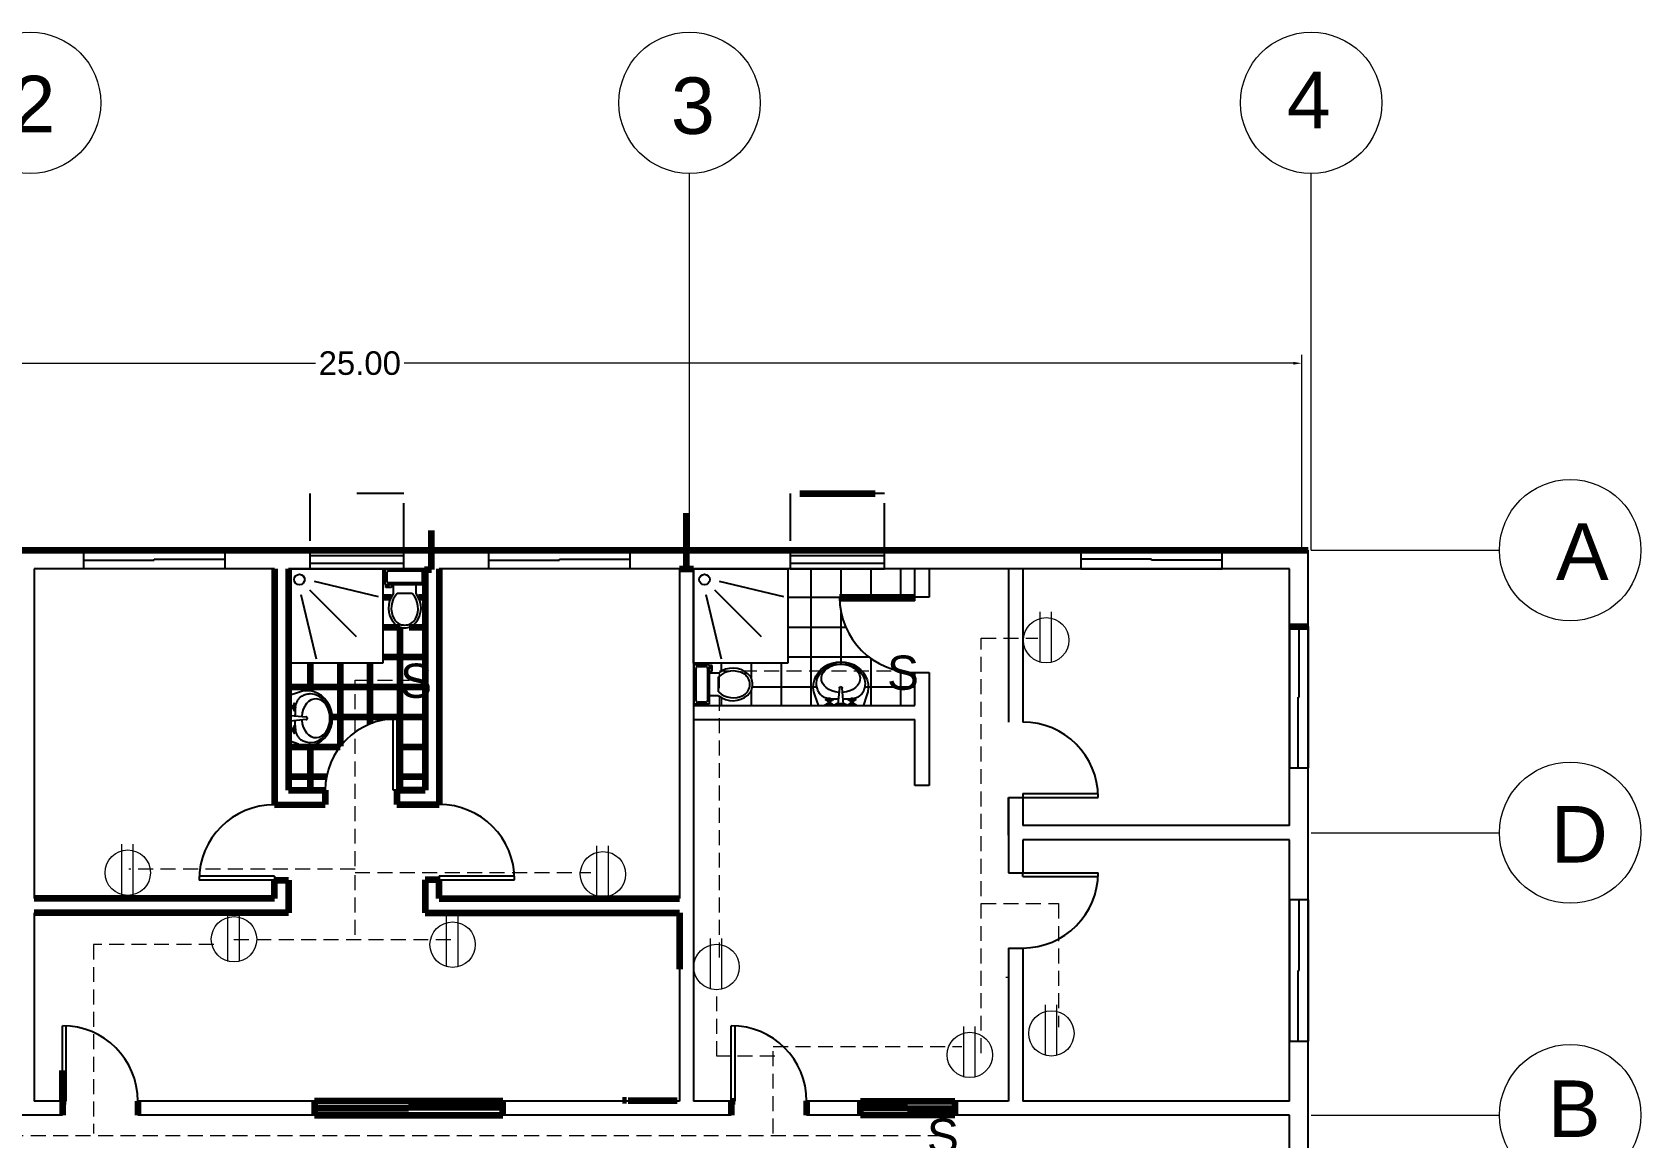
# Model space of a CAD drawing. Header units: millimetres. Extents: x 2391 to 3323, y 1596 to 2537.
# Drawn here: x 2863.95 to 2898.1, y 2283.67 to 2307.15 of the extents above; entities that cross this region are included whole.
import ezdxf

# ---------------------------------------------------------------- set-up
doc = ezdxf.new("R2010")
doc.units = ezdxf.units.MM
doc.linetypes.add('DASHED2', pattern=[9.525, 6.35, -3.175])
doc.linetypes.add('JIS_02_1.0', pattern=[2, 1, -1])
doc.layers.get('Defpoints').update_dxf_attribs({"color": 115})
for name, color, linetype in [('BATH', 171, 'Continuous'), ('dimensions', 203, 'Continuous'), ('doors', 31, 'Continuous'), ('doors and windows schedule', 11, 'Continuous'), ('Electrical symbols', 81, 'Continuous'), ('exterior wall', 140, 'Continuous'), ('furnitures', 40, 'Continuous'), ('interior wall', 191, 'Continuous'), ('Lightning text', 211, 'Continuous'), ('stairs', 123, 'Continuous'), ('windows', 241, 'Continuous')]:
    doc.layers.add(name, color=color, linetype=linetype)
doc.styles.add('PDF Swis721 BT', font='swiss.ttf')
doc.styles.get("Standard").update_dxf_attribs({"font": 'arial.ttf'})

msp = doc.modelspace()

# ---------------------------------------------------------------- linework, layer by layer
at = {"color": 0, "linetype": 'ByBlock'}
for p, q in [((2869.391, 2295.751), (2871.391, 2295.751)), ((2869.391, 2293.751), (2869.391, 2295.751)), ((2871.391, 2295.751), (2871.391, 2293.751)), ((2871.438, 2295.741), (2871.438, 2295.421)), ((2872.278, 2295.741), (2871.438, 2295.741)), ((2871.478, 2295.661), (2871.478, 2295.501)), ((2872.198, 2295.701), (2871.518, 2295.701)), ((2872.238, 2295.501), (2872.238, 2295.661)), ((2872.278, 2295.421), (2872.278, 2295.741)), ((2877.991, 2295.751), (2879.991, 2295.751)), ((2877.991, 2293.751), (2877.991, 2295.751)), ((2879.991, 2295.751), (2879.991, 2293.751)), ((2869.934, 2295.492), (2871.297, 2295.165)), ((2871.438, 2295.421), (2872.278, 2295.421)), ((2871.458, 2295.361), (2871.458, 2295.401)), ((2871.458, 2295.401), (2871.538, 2295.401)), ((2871.578, 2295.361), (2871.458, 2295.361)), ((2871.518, 2295.461), (2872.198, 2295.461)), ((2871.538, 2295.401), (2871.538, 2295.421)), ((2871.578, 2295.421), (2871.578, 2295.361)), ((2871.618, 2295.227), (2871.618, 2295.421)), ((2872.098, 2295.227), (2872.098, 2295.421)), ((2878.534, 2295.492), (2879.897, 2295.165)), ((2869.65, 2295.209), (2869.978, 2293.846)), ((2870.831, 2294.312), (2869.841, 2295.302)), ((2872.018, 2295.227), (2871.698, 2295.227)), ((2878.25, 2295.209), (2878.578, 2293.846)), ((2879.431, 2294.312), (2878.441, 2295.302)), ((2871.391, 2293.751), (2869.391, 2293.751)), ((2879.991, 2293.751), (2877.991, 2293.751)), ((2878.005, 2293.72), (2878.325, 2293.72)), ((2878.005, 2292.88), (2878.005, 2293.72)), ((2878.045, 2292.96), (2878.045, 2293.64)), ((2878.085, 2293.68), (2878.245, 2293.68)), ((2878.285, 2293.64), (2878.285, 2292.96)), ((2878.325, 2293.72), (2878.325, 2292.88)), ((2878.345, 2293.62), (2878.325, 2293.62)), ((2878.385, 2293.7), (2878.345, 2293.7)), ((2878.345, 2293.7), (2878.345, 2293.62)), ((2878.385, 2293.58), (2878.385, 2293.7)), ((2878.325, 2293.58), (2878.385, 2293.58)), ((2878.519, 2293.54), (2878.325, 2293.54)), ((2878.519, 2293.14), (2878.519, 2293.46)), ((2880.601, 2293.304), (2880.6, 2293.318)), ((2880.604, 2293.278), (2880.601, 2293.304)), ((2880.609, 2293.252), (2880.604, 2293.278)), ((2881.629, 2293.278), (2881.625, 2293.252)), ((2881.633, 2293.304), (2881.629, 2293.278)), ((2881.634, 2293.318), (2881.633, 2293.304)), ((2869.6, 2293.129), (2869.404, 2293.063)), ((2869.558, 2292.916), (2869.552, 2292.9)), ((2869.565, 2292.932), (2869.558, 2292.916)), ((2869.573, 2292.948), (2869.565, 2292.932)), ((2869.582, 2292.964), (2869.573, 2292.948)), ((2869.592, 2292.979), (2869.582, 2292.964)), ((2869.582, 2292.964), (2869.582, 2292.964)), ((2869.604, 2292.993), (2869.592, 2292.979)), ((2869.616, 2293.006), (2869.604, 2292.993)), ((2869.63, 2293.018), (2869.616, 2293.006)), ((2869.645, 2293.03), (2869.63, 2293.018)), ((2869.662, 2293.041), (2869.645, 2293.03)), ((2869.68, 2293.051), (2869.662, 2293.041)), ((2869.7, 2293.061), (2869.68, 2293.051)), ((2869.721, 2293.069), (2869.7, 2293.061)), ((2869.7, 2293.061), (2869.7, 2293.061)), ((2869.744, 2293.077), (2869.721, 2293.069)), ((2869.768, 2293.083), (2869.744, 2293.077)), ((2869.793, 2293.089), (2869.768, 2293.083)), ((2869.819, 2293.093), (2869.793, 2293.089)), ((2869.846, 2293.097), (2869.819, 2293.093)), ((2869.859, 2293.098), (2869.846, 2293.097)), ((2878.245, 2292.92), (2878.085, 2292.92)), ((2878.519, 2293.06), (2878.325, 2293.06)), ((2880.569, 2293.058), (2880.634, 2292.862)), ((2880.614, 2293.227), (2880.609, 2293.252)), ((2880.621, 2293.203), (2880.614, 2293.227)), ((2880.628, 2293.18), (2880.621, 2293.203)), ((2880.637, 2293.158), (2880.628, 2293.18)), ((2880.637, 2293.158), (2880.637, 2293.158)), ((2880.646, 2293.139), (2880.637, 2293.158)), ((2880.656, 2293.12), (2880.646, 2293.139)), ((2880.667, 2293.104), (2880.656, 2293.12)), ((2880.679, 2293.088), (2880.667, 2293.104)), ((2880.692, 2293.075), (2880.679, 2293.088)), ((2880.705, 2293.062), (2880.692, 2293.075)), ((2880.719, 2293.051), (2880.705, 2293.062)), ((2880.734, 2293.041), (2880.719, 2293.051)), ((2880.734, 2293.041), (2880.734, 2293.041)), ((2880.749, 2293.031), (2880.734, 2293.041)), ((2880.765, 2293.023), (2880.749, 2293.031)), ((2880.782, 2293.016), (2880.765, 2293.023)), ((2880.799, 2293.01), (2880.782, 2293.016)), ((2880.816, 2293.005), (2880.799, 2293.01)), ((2880.799, 2292.97), (2880.801, 2292.977)), ((2880.801, 2292.962), (2880.799, 2292.97)), ((2880.801, 2292.977), (2880.807, 2292.983)), ((2880.807, 2292.957), (2880.801, 2292.962)), ((2880.807, 2292.983), (2880.814, 2292.985)), ((2880.814, 2292.955), (2880.807, 2292.957)), ((2880.814, 2292.985), (2880.822, 2292.983)), ((2880.822, 2292.957), (2880.814, 2292.955)), ((2880.833, 2293), (2880.816, 2293.005)), ((2880.822, 2292.983), (2880.827, 2292.977)), ((2880.827, 2292.962), (2880.822, 2292.957)), ((2880.845, 2292.977), (2880.827, 2292.977)), ((2880.827, 2292.977), (2880.829, 2292.97)), ((2880.829, 2292.97), (2880.827, 2292.962)), ((2880.845, 2292.962), (2880.827, 2292.962)), ((2880.85, 2292.997), (2880.833, 2293)), ((2880.844, 2292.97), (2880.846, 2292.985)), ((2880.846, 2292.954), (2880.844, 2292.97)), ((2880.846, 2292.985), (2880.852, 2293)), ((2880.852, 2292.94), (2880.846, 2292.954)), ((2880.851, 2292.919), (2880.846, 2292.905)), ((2880.852, 2292.932), (2880.851, 2292.919)), ((2880.852, 2293), (2880.862, 2293.006)), ((2880.852, 2292.94), (2880.897, 2292.94)), ((2880.852, 2292.932), (2880.852, 2292.94)), ((2880.897, 2292.932), (2880.852, 2292.932)), ((2880.859, 2292.97), (2880.861, 2292.977)), ((2880.861, 2292.962), (2880.859, 2292.97)), ((2880.861, 2292.977), (2880.867, 2292.983)), ((2880.867, 2292.957), (2880.861, 2292.962)), ((2880.862, 2293.006), (2880.874, 2293.007)), ((2880.867, 2292.983), (2880.874, 2292.985)), ((2880.874, 2292.955), (2880.867, 2292.957)), ((2880.874, 2293.007), (2880.886, 2293.006)), ((2880.874, 2292.985), (2880.882, 2292.983)), ((2880.882, 2292.957), (2880.874, 2292.955)), ((2880.882, 2292.983), (2880.887, 2292.977)), ((2880.887, 2292.962), (2880.882, 2292.957)), ((2880.886, 2293.006), (2880.897, 2293)), ((2880.887, 2292.977), (2880.889, 2292.97)), ((2880.889, 2292.97), (2880.887, 2292.962)), ((2880.897, 2293), (2880.902, 2292.985)), ((2880.902, 2292.954), (2880.897, 2292.94)), ((2880.897, 2292.94), (2880.897, 2292.932)), ((2880.897, 2292.92), (2880.897, 2292.932)), ((2880.901, 2292.908), (2880.897, 2292.92)), ((2880.903, 2292.989), (2880.901, 2292.99)), ((2880.902, 2292.985), (2880.904, 2292.97)), ((2880.904, 2292.97), (2880.902, 2292.954)), ((2880.92, 2292.988), (2880.903, 2292.989)), ((2880.921, 2292.977), (2880.904, 2292.977)), ((2880.904, 2292.962), (2880.921, 2292.962)), ((2880.919, 2292.97), (2880.921, 2292.977)), ((2880.921, 2292.962), (2880.919, 2292.97)), ((2880.937, 2292.987), (2880.92, 2292.988)), ((2880.921, 2292.977), (2880.927, 2292.983)), ((2880.927, 2292.957), (2880.921, 2292.962)), ((2880.927, 2292.983), (2880.934, 2292.985)), ((2880.934, 2292.955), (2880.927, 2292.957)), ((2880.934, 2292.985), (2880.942, 2292.983)), ((2880.942, 2292.957), (2880.934, 2292.955)), ((2880.954, 2292.987), (2880.937, 2292.987)), ((2880.942, 2292.983), (2880.947, 2292.977)), ((2880.947, 2292.962), (2880.942, 2292.957)), ((2880.947, 2292.977), (2880.949, 2292.97)), ((2880.949, 2292.97), (2880.947, 2292.962)), ((2880.97, 2292.987), (2880.954, 2292.987)), ((2880.986, 2292.987), (2880.97, 2292.987)), ((2881.002, 2292.987), (2880.986, 2292.987)), ((2881.002, 2292.987), (2881.002, 2292.987)), ((2881.017, 2292.987), (2881.002, 2292.987)), ((2881.032, 2292.987), (2881.017, 2292.987)), ((2881.047, 2292.987), (2881.032, 2292.987)), ((2881.066, 2292.986), (2881.047, 2292.987)), ((2881.087, 2293.223), (2881.057, 2292.885)), ((2881.087, 2293.223), (2881.088, 2293.232)), ((2881.088, 2293.232), (2881.092, 2293.24)), ((2881.092, 2293.24), (2881.099, 2293.247)), ((2881.099, 2293.247), (2881.107, 2293.251)), ((2881.107, 2293.251), (2881.117, 2293.253)), ((2881.117, 2293.253), (2881.126, 2293.251)), ((2881.126, 2293.251), (2881.134, 2293.247)), ((2881.134, 2293.247), (2881.141, 2293.24)), ((2881.141, 2293.24), (2881.145, 2293.232)), ((2881.145, 2293.232), (2881.147, 2293.223)), ((2881.177, 2292.885), (2881.147, 2293.223)), ((2881.185, 2292.987), (2881.168, 2292.987)), ((2881.201, 2292.987), (2881.185, 2292.987)), ((2881.217, 2292.987), (2881.201, 2292.987)), ((2881.233, 2292.987), (2881.217, 2292.987)), ((2881.249, 2292.987), (2881.233, 2292.987)), ((2881.249, 2292.987), (2881.249, 2292.987)), ((2881.264, 2292.987), (2881.249, 2292.987)), ((2881.279, 2292.987), (2881.264, 2292.987)), ((2881.294, 2292.987), (2881.279, 2292.987)), ((2881.279, 2292.97), (2881.281, 2292.977)), ((2881.281, 2292.962), (2881.279, 2292.97)), ((2881.281, 2292.977), (2881.287, 2292.983)), ((2881.287, 2292.957), (2881.281, 2292.962)), ((2881.287, 2292.983), (2881.294, 2292.985)), ((2881.294, 2292.955), (2881.287, 2292.957)), ((2881.309, 2292.988), (2881.294, 2292.987)), ((2881.294, 2292.985), (2881.302, 2292.983)), ((2881.302, 2292.957), (2881.294, 2292.955)), ((2881.302, 2292.983), (2881.307, 2292.977)), ((2881.307, 2292.962), (2881.302, 2292.957)), ((2881.307, 2292.977), (2881.309, 2292.97)), ((2881.325, 2292.977), (2881.307, 2292.977)), ((2881.309, 2292.97), (2881.307, 2292.962)), ((2881.325, 2292.962), (2881.307, 2292.962)), ((2881.327, 2292.989), (2881.309, 2292.988)), ((2881.324, 2292.97), (2881.326, 2292.985)), ((2881.326, 2292.954), (2881.324, 2292.97)), ((2881.326, 2292.985), (2881.332, 2293)), ((2881.332, 2292.94), (2881.326, 2292.954)), ((2881.331, 2292.919), (2881.326, 2292.905)), ((2881.332, 2292.932), (2881.331, 2292.919)), ((2881.332, 2293), (2881.342, 2293.006)), ((2881.332, 2292.94), (2881.377, 2292.94)), ((2881.332, 2292.932), (2881.332, 2292.94)), ((2881.377, 2292.932), (2881.332, 2292.932)), ((2881.339, 2292.97), (2881.341, 2292.977)), ((2881.341, 2292.962), (2881.339, 2292.97)), ((2881.341, 2292.977), (2881.347, 2292.983)), ((2881.347, 2292.957), (2881.341, 2292.962)), ((2881.342, 2293.006), (2881.354, 2293.007)), ((2881.347, 2292.983), (2881.354, 2292.985)), ((2881.354, 2292.955), (2881.347, 2292.957)), ((2881.354, 2293.007), (2881.366, 2293.006)), ((2881.354, 2292.985), (2881.362, 2292.983)), ((2881.362, 2292.957), (2881.354, 2292.955)), ((2881.362, 2292.983), (2881.367, 2292.977)), ((2881.367, 2292.962), (2881.362, 2292.957)), ((2881.366, 2293.006), (2881.377, 2293)), ((2881.367, 2292.977), (2881.369, 2292.97)), ((2881.369, 2292.97), (2881.367, 2292.962)), ((2881.377, 2293), (2881.382, 2292.985)), ((2881.382, 2292.954), (2881.377, 2292.94)), ((2881.377, 2292.94), (2881.377, 2292.932)), ((2881.378, 2292.92), (2881.377, 2292.932)), ((2881.381, 2292.908), (2881.378, 2292.92)), ((2881.386, 2292.996), (2881.379, 2292.995)), ((2881.382, 2292.985), (2881.384, 2292.97)), ((2881.384, 2292.97), (2881.382, 2292.954)), ((2881.401, 2292.977), (2881.384, 2292.977)), ((2881.384, 2292.962), (2881.401, 2292.962)), ((2881.402, 2293), (2881.386, 2292.996)), ((2881.399, 2292.97), (2881.401, 2292.977)), ((2881.401, 2292.962), (2881.399, 2292.97)), ((2881.401, 2292.977), (2881.407, 2292.983)), ((2881.407, 2292.957), (2881.401, 2292.962)), ((2881.419, 2293.005), (2881.402, 2293)), ((2881.407, 2292.983), (2881.414, 2292.985)), ((2881.414, 2292.955), (2881.407, 2292.957)), ((2881.414, 2292.985), (2881.422, 2292.983)), ((2881.422, 2292.957), (2881.414, 2292.955)), ((2881.435, 2293.01), (2881.419, 2293.005)), ((2881.422, 2292.983), (2881.427, 2292.977)), ((2881.427, 2292.962), (2881.422, 2292.957)), ((2881.427, 2292.977), (2881.429, 2292.97)), ((2881.429, 2292.97), (2881.427, 2292.962)), ((2881.452, 2293.016), (2881.435, 2293.01)), ((2881.468, 2293.023), (2881.452, 2293.016)), ((2881.484, 2293.031), (2881.468, 2293.023)), ((2881.5, 2293.041), (2881.484, 2293.031)), ((2881.514, 2293.051), (2881.5, 2293.041)), ((2881.5, 2293.041), (2881.5, 2293.041)), ((2881.528, 2293.062), (2881.514, 2293.051)), ((2881.542, 2293.075), (2881.528, 2293.062)), ((2881.554, 2293.088), (2881.542, 2293.075)), ((2881.566, 2293.104), (2881.554, 2293.088)), ((2881.577, 2293.12), (2881.566, 2293.104)), ((2881.587, 2293.139), (2881.577, 2293.12)), ((2881.597, 2293.158), (2881.587, 2293.139)), ((2881.605, 2293.18), (2881.597, 2293.158)), ((2881.597, 2293.158), (2881.597, 2293.158)), ((2881.665, 2293.058), (2881.599, 2292.862)), ((2881.613, 2293.203), (2881.605, 2293.18)), ((2881.619, 2293.227), (2881.613, 2293.203)), ((2881.625, 2293.252), (2881.619, 2293.227)), ((2869.415, 2292.901), (2869.404, 2292.911)), ((2869.404, 2292.725), (2869.416, 2292.743)), ((2869.412, 2292.694), (2869.404, 2292.693)), ((2869.419, 2292.691), (2869.412, 2292.694)), ((2869.42, 2292.89), (2869.415, 2292.901)), ((2869.416, 2292.743), (2869.422, 2292.758)), ((2869.424, 2292.685), (2869.419, 2292.691)), ((2869.422, 2292.878), (2869.42, 2292.89)), ((2869.422, 2292.886), (2869.424, 2292.874)), ((2869.422, 2292.758), (2869.422, 2292.878)), ((2869.427, 2292.771), (2869.422, 2292.758)), ((2869.424, 2292.874), (2869.43, 2292.862)), ((2869.427, 2292.678), (2869.424, 2292.685)), ((2869.436, 2292.782), (2869.427, 2292.771)), ((2869.427, 2292.671), (2869.427, 2292.678)), ((2869.427, 2292.641), (2869.427, 2292.671)), ((2869.427, 2292.641), (2869.427, 2292.521)), ((2869.427, 2292.641), (2869.764, 2292.611)), ((2869.43, 2292.862), (2869.438, 2292.853)), ((2869.447, 2292.79), (2869.436, 2292.782)), ((2869.438, 2292.853), (2869.449, 2292.846)), ((2869.444, 2292.849), (2869.444, 2292.788)), ((2869.46, 2292.795), (2869.447, 2292.79)), ((2869.449, 2292.846), (2869.461, 2292.842)), ((2869.474, 2292.796), (2869.46, 2292.795)), ((2869.461, 2292.842), (2869.474, 2292.841)), ((2869.474, 2292.841), (2869.474, 2292.796)), ((2869.482, 2292.841), (2869.474, 2292.841)), ((2869.474, 2292.796), (2869.482, 2292.796)), ((2869.496, 2292.847), (2869.482, 2292.841)), ((2869.482, 2292.796), (2869.482, 2292.841)), ((2869.482, 2292.796), (2869.496, 2292.79)), ((2869.512, 2292.849), (2869.496, 2292.847)), ((2869.496, 2292.79), (2869.512, 2292.788)), ((2869.499, 2292.886), (2869.497, 2292.878)), ((2869.497, 2292.878), (2869.499, 2292.871)), ((2869.499, 2292.826), (2869.497, 2292.818)), ((2869.497, 2292.818), (2869.499, 2292.811)), ((2869.499, 2292.766), (2869.497, 2292.758)), ((2869.497, 2292.758), (2869.499, 2292.751)), ((2869.504, 2292.891), (2869.499, 2292.886)), ((2869.499, 2292.871), (2869.504, 2292.866)), ((2869.504, 2292.831), (2869.499, 2292.826)), ((2869.499, 2292.811), (2869.504, 2292.805)), ((2869.504, 2292.771), (2869.499, 2292.766)), ((2869.499, 2292.751), (2869.504, 2292.745)), ((2869.512, 2292.894), (2869.504, 2292.891)), ((2869.504, 2292.848), (2869.504, 2292.866)), ((2869.504, 2292.866), (2869.512, 2292.863)), ((2869.512, 2292.833), (2869.504, 2292.831)), ((2869.504, 2292.805), (2869.512, 2292.803)), ((2869.504, 2292.789), (2869.504, 2292.771)), ((2869.512, 2292.773), (2869.504, 2292.771)), ((2869.504, 2292.745), (2869.512, 2292.743)), ((2869.519, 2292.891), (2869.512, 2292.894)), ((2869.512, 2292.863), (2869.519, 2292.866)), ((2869.527, 2292.847), (2869.512, 2292.849)), ((2869.519, 2292.831), (2869.512, 2292.833)), ((2869.512, 2292.803), (2869.519, 2292.805)), ((2869.512, 2292.788), (2869.527, 2292.79)), ((2869.519, 2292.771), (2869.512, 2292.773)), ((2869.512, 2292.743), (2869.519, 2292.745)), ((2869.525, 2292.886), (2869.519, 2292.891)), ((2869.519, 2292.866), (2869.525, 2292.871)), ((2869.519, 2292.866), (2869.519, 2292.848)), ((2869.525, 2292.826), (2869.519, 2292.831)), ((2869.519, 2292.805), (2869.525, 2292.811)), ((2869.519, 2292.789), (2869.519, 2292.771)), ((2869.525, 2292.766), (2869.519, 2292.771)), ((2869.519, 2292.745), (2869.525, 2292.751)), ((2869.527, 2292.878), (2869.525, 2292.886)), ((2869.525, 2292.871), (2869.527, 2292.878)), ((2869.527, 2292.818), (2869.525, 2292.826)), ((2869.525, 2292.811), (2869.527, 2292.818)), ((2869.527, 2292.758), (2869.525, 2292.766)), ((2869.525, 2292.751), (2869.527, 2292.758)), ((2869.542, 2292.841), (2869.527, 2292.847)), ((2869.527, 2292.79), (2869.542, 2292.796)), ((2869.529, 2292.665), (2869.528, 2292.649)), ((2869.528, 2292.649), (2869.528, 2292.632)), ((2869.53, 2292.792), (2869.529, 2292.773)), ((2869.529, 2292.773), (2869.529, 2292.758)), ((2869.529, 2292.758), (2869.529, 2292.743)), ((2869.529, 2292.743), (2869.529, 2292.728)), ((2869.529, 2292.728), (2869.529, 2292.713)), ((2869.529, 2292.713), (2869.529, 2292.697)), ((2869.529, 2292.713), (2869.529, 2292.713)), ((2869.529, 2292.697), (2869.529, 2292.681)), ((2869.529, 2292.681), (2869.529, 2292.665)), ((2869.538, 2292.85), (2869.537, 2292.843)), ((2869.542, 2292.866), (2869.538, 2292.85)), ((2869.546, 2292.883), (2869.542, 2292.866)), ((2869.547, 2292.83), (2869.542, 2292.841)), ((2869.542, 2292.796), (2869.547, 2292.807)), ((2869.552, 2292.9), (2869.546, 2292.883)), ((2869.549, 2292.818), (2869.547, 2292.83)), ((2869.547, 2292.807), (2869.549, 2292.818)), ((2869.773, 2292.609), (2869.764, 2292.611)), ((2869.782, 2292.605), (2869.773, 2292.609)), ((2869.788, 2292.599), (2869.782, 2292.605)), ((2869.793, 2292.59), (2869.788, 2292.599)), ((2869.794, 2292.581), (2869.793, 2292.59)), ((2869.793, 2292.572), (2869.794, 2292.581)), ((2878.325, 2292.88), (2878.005, 2292.88)), ((2880.78, 2292.862), (2880.798, 2292.874)), ((2880.798, 2292.874), (2880.814, 2292.88)), ((2880.827, 2292.885), (2880.814, 2292.88)), ((2880.814, 2292.88), (2880.934, 2292.88)), ((2880.838, 2292.894), (2880.827, 2292.885)), ((2880.846, 2292.905), (2880.838, 2292.894)), ((2880.904, 2292.902), (2880.844, 2292.902)), ((2880.908, 2292.897), (2880.901, 2292.908)), ((2880.918, 2292.888), (2880.908, 2292.897)), ((2880.929, 2292.883), (2880.918, 2292.888)), ((2880.942, 2292.88), (2880.929, 2292.883)), ((2880.934, 2292.88), (2880.946, 2292.879)), ((2880.946, 2292.879), (2880.956, 2292.873)), ((2880.956, 2292.873), (2880.966, 2292.862)), ((2880.997, 2292.87), (2881, 2292.877)), ((2880.997, 2292.862), (2880.997, 2292.87)), ((2881, 2292.877), (2881.005, 2292.882)), ((2881.005, 2292.882), (2881.012, 2292.885)), ((2881.012, 2292.885), (2881.019, 2292.885)), ((2881.057, 2292.885), (2881.019, 2292.885)), ((2881.177, 2292.885), (2881.057, 2292.885)), ((2881.177, 2292.885), (2881.207, 2292.885)), ((2881.207, 2292.885), (2881.214, 2292.885)), ((2881.214, 2292.885), (2881.221, 2292.882)), ((2881.221, 2292.882), (2881.227, 2292.877)), ((2881.227, 2292.877), (2881.229, 2292.87)), ((2881.229, 2292.87), (2881.229, 2292.862)), ((2881.261, 2292.862), (2881.278, 2292.874)), ((2881.278, 2292.874), (2881.294, 2292.88)), ((2881.307, 2292.885), (2881.294, 2292.88)), ((2881.294, 2292.88), (2881.414, 2292.88)), ((2881.318, 2292.894), (2881.307, 2292.885)), ((2881.326, 2292.905), (2881.318, 2292.894)), ((2881.384, 2292.902), (2881.324, 2292.902)), ((2881.388, 2292.897), (2881.381, 2292.908)), ((2881.398, 2292.888), (2881.388, 2292.897)), ((2881.409, 2292.883), (2881.398, 2292.888)), ((2881.422, 2292.88), (2881.409, 2292.883)), ((2881.414, 2292.88), (2881.426, 2292.879)), ((2881.426, 2292.879), (2881.436, 2292.873)), ((2881.436, 2292.873), (2881.447, 2292.862)), ((2869.404, 2292.461), (2869.411, 2292.461)), ((2869.415, 2292.42), (2869.404, 2292.431)), ((2869.404, 2292.245), (2869.416, 2292.262)), ((2869.411, 2292.461), (2869.418, 2292.464)), ((2869.42, 2292.41), (2869.415, 2292.42)), ((2869.416, 2292.262), (2869.422, 2292.278)), ((2869.418, 2292.464), (2869.423, 2292.469)), ((2869.422, 2292.398), (2869.42, 2292.41)), ((2869.422, 2292.406), (2869.424, 2292.393)), ((2869.422, 2292.278), (2869.422, 2292.398)), ((2869.427, 2292.291), (2869.422, 2292.278)), ((2869.423, 2292.469), (2869.426, 2292.476)), ((2869.424, 2292.393), (2869.43, 2292.382)), ((2869.426, 2292.476), (2869.427, 2292.483)), ((2869.764, 2292.551), (2869.427, 2292.521)), ((2869.427, 2292.521), (2869.427, 2292.483)), ((2869.436, 2292.302), (2869.427, 2292.291)), ((2869.43, 2292.382), (2869.438, 2292.372)), ((2869.447, 2292.31), (2869.436, 2292.302)), ((2869.438, 2292.372), (2869.449, 2292.366)), ((2869.444, 2292.368), (2869.444, 2292.308)), ((2869.46, 2292.315), (2869.447, 2292.31)), ((2869.449, 2292.366), (2869.461, 2292.362)), ((2869.474, 2292.316), (2869.46, 2292.315)), ((2869.461, 2292.362), (2869.474, 2292.361)), ((2869.474, 2292.361), (2869.474, 2292.316)), ((2869.482, 2292.361), (2869.474, 2292.361)), ((2869.474, 2292.316), (2869.482, 2292.316)), ((2869.496, 2292.366), (2869.482, 2292.361)), ((2869.482, 2292.316), (2869.482, 2292.361)), ((2869.482, 2292.316), (2869.496, 2292.31)), ((2869.512, 2292.368), (2869.496, 2292.366)), ((2869.496, 2292.31), (2869.512, 2292.308)), ((2869.499, 2292.406), (2869.497, 2292.398)), ((2869.497, 2292.398), (2869.499, 2292.391)), ((2869.499, 2292.346), (2869.497, 2292.338)), ((2869.497, 2292.338), (2869.499, 2292.331)), ((2869.499, 2292.286), (2869.497, 2292.278)), ((2869.497, 2292.278), (2869.499, 2292.271)), ((2869.504, 2292.411), (2869.499, 2292.406)), ((2869.499, 2292.391), (2869.504, 2292.385)), ((2869.504, 2292.351), (2869.499, 2292.346)), ((2869.499, 2292.331), (2869.504, 2292.325)), ((2869.504, 2292.291), (2869.499, 2292.286)), ((2869.499, 2292.271), (2869.504, 2292.265)), ((2869.512, 2292.413), (2869.504, 2292.411)), ((2869.504, 2292.385), (2869.512, 2292.383)), ((2869.504, 2292.368), (2869.504, 2292.385)), ((2869.512, 2292.353), (2869.504, 2292.351)), ((2869.504, 2292.325), (2869.512, 2292.323)), ((2869.504, 2292.309), (2869.504, 2292.291)), ((2869.512, 2292.293), (2869.504, 2292.291)), ((2869.504, 2292.265), (2869.512, 2292.263)), ((2869.519, 2292.411), (2869.512, 2292.413)), ((2869.512, 2292.383), (2869.519, 2292.385)), ((2869.527, 2292.366), (2869.512, 2292.368)), ((2869.519, 2292.351), (2869.512, 2292.353)), ((2869.512, 2292.323), (2869.519, 2292.325)), ((2869.512, 2292.308), (2869.527, 2292.31)), ((2869.519, 2292.291), (2869.512, 2292.293)), ((2869.512, 2292.263), (2869.519, 2292.265)), ((2869.525, 2292.406), (2869.519, 2292.411)), ((2869.519, 2292.385), (2869.525, 2292.391)), ((2869.519, 2292.385), (2869.519, 2292.368)), ((2869.525, 2292.346), (2869.519, 2292.351)), ((2869.519, 2292.325), (2869.525, 2292.331)), ((2869.519, 2292.309), (2869.519, 2292.291)), ((2869.525, 2292.286), (2869.519, 2292.291)), ((2869.519, 2292.265), (2869.525, 2292.271)), ((2869.527, 2292.398), (2869.525, 2292.406)), ((2869.525, 2292.391), (2869.527, 2292.398)), ((2869.527, 2292.338), (2869.525, 2292.346)), ((2869.525, 2292.331), (2869.527, 2292.338)), ((2869.527, 2292.278), (2869.525, 2292.286)), ((2869.525, 2292.271), (2869.527, 2292.278)), ((2869.542, 2292.361), (2869.527, 2292.366)), ((2869.527, 2292.31), (2869.542, 2292.316)), ((2869.528, 2292.53), (2869.528, 2292.511)), ((2869.528, 2292.511), (2869.528, 2292.496)), ((2869.528, 2292.496), (2869.528, 2292.481)), ((2869.528, 2292.481), (2869.528, 2292.466)), ((2869.528, 2292.466), (2869.528, 2292.451)), ((2869.528, 2292.466), (2869.528, 2292.466)), ((2869.528, 2292.451), (2869.528, 2292.434)), ((2869.528, 2292.434), (2869.529, 2292.418)), ((2869.529, 2292.418), (2869.529, 2292.401)), ((2869.529, 2292.401), (2869.53, 2292.384)), ((2869.53, 2292.384), (2869.531, 2292.367)), ((2869.531, 2292.367), (2869.531, 2292.365)), ((2869.538, 2292.315), (2869.542, 2292.297)), ((2869.547, 2292.35), (2869.542, 2292.361)), ((2869.542, 2292.316), (2869.547, 2292.327)), ((2869.542, 2292.297), (2869.546, 2292.28)), ((2869.546, 2292.28), (2869.552, 2292.263)), ((2869.549, 2292.338), (2869.547, 2292.35)), ((2869.547, 2292.327), (2869.549, 2292.338)), ((2869.552, 2292.263), (2869.558, 2292.246)), ((2869.558, 2292.246), (2869.565, 2292.229)), ((2869.764, 2292.551), (2869.773, 2292.552)), ((2869.773, 2292.552), (2869.782, 2292.557)), ((2869.782, 2292.557), (2869.788, 2292.563)), ((2869.788, 2292.563), (2869.793, 2292.572)), ((2869.6, 2292.033), (2869.404, 2292.099)), ((2869.565, 2292.229), (2869.573, 2292.213)), ((2869.573, 2292.213), (2869.582, 2292.198)), ((2869.582, 2292.198), (2869.592, 2292.183)), ((2869.582, 2292.198), (2869.582, 2292.198)), ((2869.592, 2292.183), (2869.604, 2292.169)), ((2869.604, 2292.169), (2869.616, 2292.156)), ((2869.616, 2292.156), (2869.63, 2292.143)), ((2869.63, 2292.143), (2869.645, 2292.132)), ((2869.645, 2292.132), (2869.662, 2292.121)), ((2869.662, 2292.121), (2869.68, 2292.11)), ((2869.68, 2292.11), (2869.7, 2292.101)), ((2869.7, 2292.101), (2869.721, 2292.093)), ((2869.7, 2292.101), (2869.7, 2292.101)), ((2869.721, 2292.093), (2869.744, 2292.085)), ((2869.744, 2292.085), (2869.768, 2292.078)), ((2869.768, 2292.078), (2869.793, 2292.073)), ((2869.793, 2292.073), (2869.819, 2292.068)), ((2869.819, 2292.068), (2869.846, 2292.065)), ((2869.846, 2292.065), (2869.859, 2292.064))]:
    msp.add_line(p, q, dxfattribs=at)
for centre in [(2869.622, 2295.526), (2878.222, 2295.526)]:
    msp.add_circle(centre, 0.113, dxfattribs=at)
for centre, radius, start, end in [((2871.513, 2295.666), 0.0354, 81.8699, 188.1301), ((2872.203, 2295.666), 0.0354, 351.8699, 98.1301), ((2871.513, 2295.496), 0.0354, 171.8699, 278.1301), ((2872.203, 2295.496), 0.0354, 261.8699, 8.1301), ((2871.999, 2294.924), 0.487, 141.4691, 221.0789), ((2872.026, 2294.915), 0.453, 136.3677, 209.5765), ((2871.69, 2294.915), 0.453, 330.4233, 43.6321), ((2871.717, 2294.924), 0.487, 318.9209, 38.5307), ((2871.858, 2294.819), 0.26, 209.5765, 330.4233), ((2871.858, 2294.801), 0.3, 221.0789, 318.9209), ((2878.08, 2293.645), 0.0354, 81.8699, 188.1301), ((2878.25, 2293.645), 0.0354, 351.8699, 98.1301), ((2878.823, 2293.159), 0.487, 48.9211, 128.5309), ((2878.832, 2293.132), 0.453, 60.4235, 133.6323), ((2878.927, 2293.3), 0.26, 299.5767, 60.4235), ((2878.945, 2293.3), 0.3, 311.0791, 48.9211), ((2878.08, 2292.955), 0.0354, 171.8699, 278.1301), ((2878.25, 2292.955), 0.0354, 261.8699, 8.1301), ((2878.832, 2293.468), 0.453, 226.3679, 299.5767), ((2878.823, 2293.441), 0.487, 231.4693, 311.0791)]:
    msp.add_arc(centre, radius, start, end, dxfattribs=at)
at = {"color": 0, "linetype": 'ByBlock', "extrusion": (0, 0, -1)}
for centre, major_axis, ratio, start_param, end_param in [((2881.117, 2293.245), (0.584, 0), 0.916316, 2.786438, 6.63834), ((2881.117, 2293.318), (0.517, 0), 0.815274, 3.141593, 6.283185), ((2881.117, 2293.428), (0.412, 0), 0.730435, 1.664123, 7.760732)]:
    msp.add_ellipse(centre, major_axis=major_axis, ratio=ratio, start_param=start_param, end_param=end_param, dxfattribs=at)
at = {"color": 0, "linetype": 'ByBlock'}
for centre, major_axis, ratio, start_param, end_param in [((2869.786, 2292.581), (0, 0.584), 0.916316, 2.786438, 6.63834), ((2869.97, 2292.581), (0, 0.412), 0.730435, 1.664123, 7.760732), ((2869.859, 2292.581), (0, 0.517), 0.815274, 3.141593, 6.283185)]:
    msp.add_ellipse(centre, major_axis=major_axis, ratio=ratio, start_param=start_param, end_param=end_param, dxfattribs=at)
at = {"layer": 'BATH', "linetype": 'Continuous'}
for p, q in [((2880.49, 2292.851), (2880.49, 2295.751)), ((2881.125, 2295.151), (2881.125, 2295.751)), ((2881.76, 2295.151), (2881.76, 2295.751)), ((2882.395, 2295.151), (2882.395, 2295.751)), ((2879.991, 2295.152), (2882.691, 2295.152)), ((2881.125, 2293.739), (2881.125, 2294.827)), ((2879.991, 2294.517), (2881.222, 2294.517)), ((2878.585, 2293.584), (2878.585, 2293.751)), ((2879.22, 2293.421), (2879.22, 2293.751)), ((2879.855, 2292.851), (2879.855, 2293.751)), ((2879.991, 2293.882), (2881.717, 2293.882)), ((2881.76, 2292.851), (2881.76, 2293.85)), ((2882.395, 2292.851), (2882.395, 2293.579)), ((2877.991, 2293.247), (2878.005, 2293.247)), ((2878.585, 2292.851), (2878.585, 2293.016)), ((2879.22, 2292.851), (2879.22, 2293.178)), ((2879.241, 2293.247), (2880.61, 2293.247)), ((2881.624, 2293.247), (2882.691, 2293.247)), ((2881.125, 2292.851), (2881.125, 2292.885))]:
    msp.add_line(p, q, dxfattribs=at)
at = {"layer": 'BATH', "linetype": 'Continuous', "lineweight": 100}
for p, q in [((2871.391, 2295.152), (2871.569, 2295.152)), ((2872.147, 2295.152), (2872.291, 2295.152)), ((2871.391, 2294.517), (2871.763, 2294.517)), ((2871.762, 2291.051), (2871.762, 2294.517)), ((2871.953, 2294.517), (2872.291, 2294.517)), ((2869.857, 2293.16), (2869.857, 2293.751)), ((2870.492, 2291.985), (2870.492, 2293.751)), ((2871.127, 2292.462), (2871.127, 2293.751)), ((2871.391, 2293.882), (2872.291, 2293.882)), ((2869.391, 2293.247), (2872.291, 2293.247)), ((2870.321, 2292.612), (2872.291, 2292.612)), ((2869.391, 2291.977), (2870.486, 2291.977)), ((2869.857, 2291.051), (2869.857, 2292.002)), ((2871.691, 2291.977), (2872.291, 2291.977)), ((2869.391, 2291.342), (2870.199, 2291.342)), ((2871.691, 2291.342), (2872.291, 2291.342))]:
    msp.add_line(p, q, dxfattribs=at)
at = {"layer": 'Defpoints', "linetype": 'DASHED2', "lineweight": 13, "ltscale": 0.05}
for p, q in [((2884.096, 2285.47), (2884.096, 2294.282)), ((2884.096, 2294.282), (2885.301, 2294.282)), ((2870.803, 2289.442), (2870.803, 2293.389)), ((2870.803, 2293.389), (2871.961, 2293.389)), ((2878.538, 2287.503), (2878.538, 2293.59)), ((2878.538, 2293.59), (2882.277, 2293.59)), ((2870.803, 2289.374), (2865.999, 2289.374)), ((2870.803, 2287.979), (2870.803, 2289.374)), ((2870.803, 2289.306), (2875.811, 2289.306)), ((2884.096, 2288.644), (2885.74, 2288.644)), ((2885.74, 2288.644), (2885.74, 2286.017)), ((2868.231, 2287.879), (2872.879, 2287.879)), ((2867.805, 2287.774), (2865.249, 2287.774)), ((2865.249, 2287.774), (2865.249, 2283.759)), ((2878.482, 2285.405), (2878.482, 2286.773)), ((2879.715, 2285.405), (2878.482, 2285.405)), ((2879.681, 2283.762), (2879.681, 2285.61)), ((2879.681, 2285.61), (2883.688, 2285.61)), ((2852.488, 2283.718), (2883.45, 2283.718))]:
    msp.add_line(p, q, dxfattribs=at)
at = {"layer": 'dimensions', "lineweight": 13}
for p, q in [((2851.084, 2300.12), (2869.961, 2300.12)), ((2890.724, 2300.12), (2871.847, 2300.12)), ((2890.904, 2296.214), (2890.904, 2300.3))]:
    msp.add_line(p, q, dxfattribs=at)
at = {"layer": 'dimensions'}
msp.add_solid([(2890.724, 2300.15), (2890.724, 2300.09), (2890.904, 2300.12)], dxfattribs=at)
at = {"layer": 'doors', "lineweight": 100}
for p, q in [((2881.091, 2295.151), (2882.691, 2295.151)), ((2864.591, 2284.451), (2864.591, 2285.099)), ((2864.591, 2284.451), (2864.671, 2284.451)), ((2878.791, 2284.451), (2878.871, 2284.451))]:
    msp.add_line(p, q, dxfattribs=at)
at = {"layer": 'doors'}
for p, q in [((2882.691, 2295.071), (2881.093, 2295.071)), ((2882.691, 2295.071), (2882.691, 2295.151)), ((2871.611, 2291.051), (2871.611, 2292.569)), ((2871.691, 2292.571), (2871.691, 2291.051)), ((2871.691, 2291.051), (2871.611, 2291.051)), ((2871.691, 2291.051), (2871.611, 2291.051)), ((2884.981, 2290.981), (2886.579, 2290.981)), ((2884.981, 2290.981), (2884.981, 2290.901)), ((2884.981, 2290.901), (2886.581, 2290.901)), ((2869.091, 2289.225), (2867.493, 2289.225)), ((2869.091, 2289.225), (2869.091, 2289.145)), ((2872.591, 2289.231), (2874.189, 2289.231)), ((2872.591, 2289.231), (2872.591, 2289.151)), ((2884.981, 2289.301), (2886.581, 2289.301)), ((2884.981, 2289.221), (2884.981, 2289.301)), ((2884.981, 2289.221), (2886.579, 2289.221)), ((2869.091, 2289.145), (2867.491, 2289.145)), ((2872.591, 2289.151), (2874.191, 2289.151)), ((2864.591, 2284.451), (2864.591, 2286.051)), ((2864.671, 2284.451), (2864.671, 2286.049)), ((2878.791, 2284.451), (2878.791, 2286.051)), ((2878.871, 2284.451), (2878.871, 2286.049))]:
    msp.add_line(p, q, dxfattribs=at)
for centre, radius, start, end in [((2882.691, 2295.151), 1.6, 180, 270), ((2871.691, 2291.051), 1.52, 90, 180), ((2884.981, 2290.901), 1.6, 0, 90), ((2869.091, 2289.145), 1.6, 90, 180), ((2872.591, 2289.151), 1.6, 0, 90), ((2884.981, 2289.301), 1.6, 270, 0), ((2864.591, 2284.451), 1.6, 0, 90), ((2878.791, 2284.451), 1.6, 0, 90)]:
    msp.add_arc(centre, radius, start, end, dxfattribs=at)
at = {"layer": 'doors and windows schedule', "lineweight": 100}
msp.add_line((2880.245, 2297.351), (2881.845, 2297.351), dxfattribs=at)
at = {"layer": 'Electrical symbols', "lineweight": 18}
for p, q in [((2885.35, 2293.767), (2885.35, 2294.84)), ((2885.593, 2293.767), (2885.593, 2294.84)), ((2865.849, 2288.832), (2865.849, 2289.905)), ((2866.093, 2288.832), (2866.093, 2289.905)), ((2875.939, 2288.798), (2875.939, 2289.871)), ((2876.183, 2288.798), (2876.183, 2289.871)), ((2868.105, 2287.418), (2868.105, 2288.491)), ((2868.349, 2287.418), (2868.349, 2288.491)), ((2872.747, 2287.304), (2872.747, 2288.377)), ((2872.991, 2287.304), (2872.991, 2288.377)), ((2878.351, 2286.829), (2878.351, 2287.902)), ((2878.594, 2286.829), (2878.594, 2287.902)), ((2885.46, 2285.419), (2885.46, 2286.492)), ((2885.704, 2285.419), (2885.704, 2286.492)), ((2883.729, 2284.962), (2883.729, 2286.035)), ((2883.973, 2284.962), (2883.973, 2286.035))]:
    msp.add_line(p, q, dxfattribs=at)
for centre in [(2885.478, 2294.237), (2865.977, 2289.301), (2876.067, 2289.268), (2868.233, 2287.887), (2872.875, 2287.773), (2878.479, 2287.298), (2885.588, 2285.888), (2883.857, 2285.431)]:
    msp.add_circle(centre, 0.482, dxfattribs=at)
at = {"layer": 'exterior wall', "lineweight": 100}
msp.add_line((2850.641, 2296.151), (2891.041, 2296.151), dxfattribs=at)
at = {"layer": 'exterior wall'}
for p, q in [((2891.041, 2266.151), (2891.041, 2296.151)), ((2869.091, 2295.751), (2863.991, 2295.751)), ((2872.291, 2295.751), (2869.391, 2295.751)), ((2877.691, 2295.751), (2872.591, 2295.751)), ((2890.641, 2295.751), (2877.991, 2295.751)), ((2890.641, 2290.301), (2890.641, 2295.751)), ((2890.641, 2284.451), (2890.641, 2290.001)), ((2890.641, 2278.151), (2890.641, 2284.151))]:
    msp.add_line(p, q, dxfattribs=at)
at = {"layer": 'furnitures'}
msp.add_line((2884.644, 2287.071), (2884.644, 2287.09), dxfattribs=at)
at = {"layer": 'furnitures', "lineweight": 100}
for p, q in [((2876.565, 2284.464), (2876.485, 2284.464)), ((2876.605, 2284.464), (2877.645, 2284.464))]:
    msp.add_line(p, q, dxfattribs=at)
at = {"layer": 'interior wall'}
for p, q in [((2863.991, 2295.751), (2863.991, 2288.751)), ((2877.691, 2295.751), (2877.691, 2288.751)), ((2877.991, 2295.751), (2877.991, 2284.451)), ((2882.691, 2295.151), (2882.691, 2295.751)), ((2882.991, 2295.751), (2882.991, 2295.151)), ((2884.681, 2295.751), (2884.681, 2292.501)), ((2884.981, 2295.751), (2884.981, 2292.501)), ((2882.991, 2295.151), (2882.691, 2295.151)), ((2882.691, 2292.851), (2882.691, 2293.551)), ((2882.691, 2293.551), (2882.991, 2293.551)), ((2882.991, 2293.551), (2882.991, 2291.151)), ((2877.991, 2292.851), (2882.691, 2292.851)), ((2877.991, 2292.551), (2882.691, 2292.551)), ((2882.691, 2291.151), (2882.691, 2292.551)), ((2882.991, 2291.151), (2882.691, 2291.151)), ((2884.681, 2290.901), (2884.681, 2289.301)), ((2884.681, 2290.101), (2884.681, 2290.901)), ((2884.681, 2290.901), (2884.981, 2290.901)), ((2884.981, 2290.901), (2884.981, 2290.301)), ((2890.641, 2290.301), (2884.981, 2290.301)), ((2884.681, 2290.101), (2884.681, 2289.301)), ((2890.641, 2290.001), (2884.981, 2290.001)), ((2884.981, 2290.001), (2884.981, 2289.301)), ((2884.681, 2289.301), (2884.981, 2289.301)), ((2863.991, 2288.451), (2863.991, 2284.451)), ((2877.691, 2288.451), (2877.691, 2284.451)), ((2884.681, 2287.701), (2884.681, 2284.451)), ((2884.681, 2287.701), (2884.981, 2287.701)), ((2884.981, 2287.701), (2884.981, 2284.451)), ((2864.671, 2284.451), (2863.991, 2284.451)), ((2877.691, 2284.451), (2866.191, 2284.451)), ((2878.791, 2284.451), (2877.991, 2284.451)), ((2884.681, 2284.451), (2880.391, 2284.451)), ((2890.641, 2284.451), (2884.981, 2284.451)), ((2864.591, 2284.151), (2862.891, 2284.151)), ((2878.791, 2284.151), (2866.191, 2284.151)), ((2890.641, 2284.151), (2880.391, 2284.151))]:
    msp.add_line(p, q, dxfattribs=at)
at = {"layer": 'interior wall', "lineweight": 100}
for p, q in [((2869.091, 2295.751), (2869.091, 2290.751)), ((2869.391, 2295.751), (2869.391, 2291.051)), ((2872.291, 2295.751), (2872.291, 2291.051)), ((2872.591, 2295.751), (2872.591, 2290.751)), ((2869.391, 2291.051), (2870.171, 2291.051)), ((2870.171, 2291.051), (2870.171, 2290.751)), ((2872.291, 2291.051), (2871.691, 2291.051)), ((2871.691, 2291.051), (2872.291, 2291.051)), ((2871.691, 2291.051), (2871.691, 2290.751)), ((2869.091, 2290.745), (2870.171, 2290.751)), ((2869.091, 2290.745), (2869.091, 2290.751)), ((2871.691, 2290.751), (2872.591, 2290.751)), ((2869.091, 2288.751), (2869.091, 2289.145)), ((2869.091, 2289.145), (2869.391, 2289.145)), ((2869.391, 2289.145), (2869.391, 2288.451)), ((2872.291, 2289.151), (2872.291, 2288.451)), ((2872.591, 2289.151), (2872.291, 2289.151)), ((2872.591, 2288.751), (2872.591, 2289.151)), ((2869.091, 2288.751), (2863.991, 2288.751)), ((2872.591, 2288.751), (2877.691, 2288.751)), ((2869.391, 2288.451), (2863.991, 2288.451)), ((2872.291, 2288.451), (2877.691, 2288.451)), ((2877.691, 2288.451), (2877.691, 2287.251)), ((2864.591, 2284.451), (2864.591, 2284.151)), ((2866.191, 2284.451), (2866.191, 2284.151)), ((2878.791, 2284.456), (2878.791, 2284.151)), ((2880.391, 2284.456), (2880.391, 2284.151))]:
    msp.add_line(p, q, dxfattribs=at)
at = {"layer": 'Lightning text', "linetype": 'ByBlock', "lineweight": 13, "ltscale": 0.02}
for p, q in [((2877.904, 2296.151), (2877.904, 2304.151)), ((2891.104, 2296.151), (2891.104, 2304.151)), ((2891.104, 2296.151), (2895.104, 2296.151)), ((2891.104, 2290.151), (2895.104, 2290.151)), ((2891.104, 2284.151), (2895.104, 2284.151))]:
    msp.add_line(p, q, dxfattribs=at)
for centre in [(2863.904, 2305.651), (2877.904, 2305.651), (2891.104, 2305.651), (2896.604, 2296.151), (2896.604, 2290.151), (2896.604, 2284.151)]:
    msp.add_circle(centre, 1.5, dxfattribs=at)
at = {"layer": 'stairs', "lineweight": 100}
for p, q in [((2877.841, 2295.751), (2877.841, 2296.937)), ((2877.691, 2295.751), (2877.991, 2295.751)), ((2877.841, 2295.751), (2877.841, 2295.751))]:
    msp.add_line(p, q, dxfattribs=at)
at = {"layer": 'windows', "linetype": 'JIS_02_1.0'}
for p, q in [((2871.841, 2297.351), (2869.841, 2297.351)), ((2869.841, 2297.351), (2869.841, 2296.151)), ((2871.841, 2296.151), (2871.841, 2297.351)), ((2882.045, 2297.351), (2880.045, 2297.351)), ((2880.045, 2297.351), (2880.045, 2296.151)), ((2882.045, 2296.151), (2882.045, 2297.351))]:
    msp.add_line(p, q, dxfattribs=at)
at = {"layer": 'windows', "lineweight": 100}
for p, q in [((2872.428, 2295.741), (2872.428, 2296.566)), ((2872.278, 2295.741), (2872.428, 2295.741)), ((2890.641, 2294.526), (2891.041, 2294.526)), ((2873.941, 2284.451), (2869.941, 2284.451)), ((2869.941, 2284.451), (2869.941, 2284.151)), ((2873.941, 2284.151), (2873.941, 2284.451)), ((2881.536, 2284.151), (2881.536, 2284.451)), ((2881.536, 2284.451), (2883.536, 2284.451)), ((2883.536, 2284.451), (2883.536, 2284.151)), ((2871.941, 2284.291), (2869.941, 2284.291)), ((2869.941, 2284.151), (2873.941, 2284.151)), ((2873.941, 2284.311), (2871.941, 2284.311)), ((2871.941, 2284.311), (2871.941, 2284.291)), ((2881.536, 2284.311), (2882.536, 2284.311)), ((2883.536, 2284.151), (2881.536, 2284.151)), ((2882.536, 2284.311), (2882.536, 2284.291)), ((2882.536, 2284.291), (2883.536, 2284.291))]:
    msp.add_line(p, q, dxfattribs=at)
at = {"layer": 'windows'}
for p, q in [((2865.041, 2295.751), (2865.041, 2296.151)), ((2868.041, 2296.151), (2865.041, 2296.151)), ((2868.041, 2296.151), (2868.041, 2295.751)), ((2869.841, 2296.151), (2869.841, 2295.751)), ((2871.841, 2296.151), (2869.841, 2296.151)), ((2871.841, 2296.031), (2869.841, 2296.031)), ((2871.841, 2295.751), (2871.841, 2296.151)), ((2873.641, 2295.751), (2873.641, 2296.151)), ((2876.641, 2296.151), (2873.641, 2296.151)), ((2876.641, 2296.151), (2876.641, 2295.751)), ((2880.045, 2296.151), (2880.045, 2295.751)), ((2882.045, 2296.151), (2880.045, 2296.151)), ((2882.045, 2296.031), (2880.045, 2296.031)), ((2882.045, 2295.751), (2882.045, 2296.151)), ((2886.211, 2296.151), (2886.211, 2295.751)), ((2886.211, 2296.151), (2889.211, 2296.151)), ((2889.211, 2295.751), (2889.211, 2296.151)), ((2865.041, 2295.941), (2866.541, 2295.941)), ((2868.041, 2295.751), (2865.041, 2295.751)), ((2866.541, 2295.941), (2866.541, 2295.961)), ((2866.541, 2295.961), (2868.041, 2295.961)), ((2869.841, 2295.871), (2871.841, 2295.871)), ((2869.841, 2295.751), (2871.841, 2295.751)), ((2873.641, 2295.941), (2875.141, 2295.941)), ((2876.641, 2295.751), (2873.641, 2295.751)), ((2875.141, 2295.941), (2875.141, 2295.961)), ((2875.141, 2295.961), (2876.641, 2295.961)), ((2880.045, 2295.871), (2882.045, 2295.871)), ((2880.045, 2295.751), (2882.045, 2295.751)), ((2887.711, 2295.961), (2886.211, 2295.961)), ((2886.211, 2295.751), (2889.211, 2295.751)), ((2887.711, 2295.941), (2887.711, 2295.961)), ((2889.211, 2295.941), (2887.711, 2295.941)), ((2890.641, 2294.526), (2890.641, 2291.526)), ((2890.851, 2293.026), (2890.851, 2294.526)), ((2891.041, 2294.526), (2891.041, 2291.526)), ((2890.831, 2291.526), (2890.831, 2293.026)), ((2890.831, 2293.026), (2890.851, 2293.026)), ((2890.641, 2291.526), (2891.041, 2291.526)), ((2891.041, 2288.726), (2890.641, 2288.726)), ((2890.641, 2288.726), (2890.641, 2285.726)), ((2890.851, 2287.226), (2890.851, 2288.726)), ((2891.041, 2288.726), (2891.041, 2285.726)), ((2890.831, 2285.726), (2890.831, 2287.226)), ((2890.831, 2287.226), (2890.851, 2287.226)), ((2890.641, 2285.726), (2891.041, 2285.726))]:
    msp.add_line(p, q, dxfattribs=at)

# ---------------------------------------------------------------- texts
at = {"layer": 'dimensions', "lineweight": 13, "insert": (2870.904, 2300.12), "char_height": 0.5, "attachment_point": 5}
msp.add_mtext('\\A1;25.00', dxfattribs=at)
at = {"layer": 'doors and windows schedule'}
for s, p in [('2', (2863.509, 2305.025)), ('4', (2890.588, 2305.112)), ('3', (2877.51, 2304.99)), ('A', (2896.302, 2295.519)), ('D', (2896.191, 2289.517)), ('B', (2896.13, 2283.689))]:
    msp.add_text(s, height=1.2, dxfattribs=at).set_placement(p)
at = {"layer": 'Electrical symbols', "style": 'PDF Swis721 BT'}
msp.add_text('S', height=0.727, dxfattribs=at).set_placement((2882.946, 2283.348))
at = {"layer": 'Electrical symbols', "char_height": 0.727, "attachment_point": 7, "style": 'PDF Swis721 BT'}
for insert in [(2871.76, 2293.004), (2882.099, 2293.175)]:
    msp.add_mtext('S', dxfattribs=dict(at, insert=insert))

doc.saveas('drawing.dxf')
